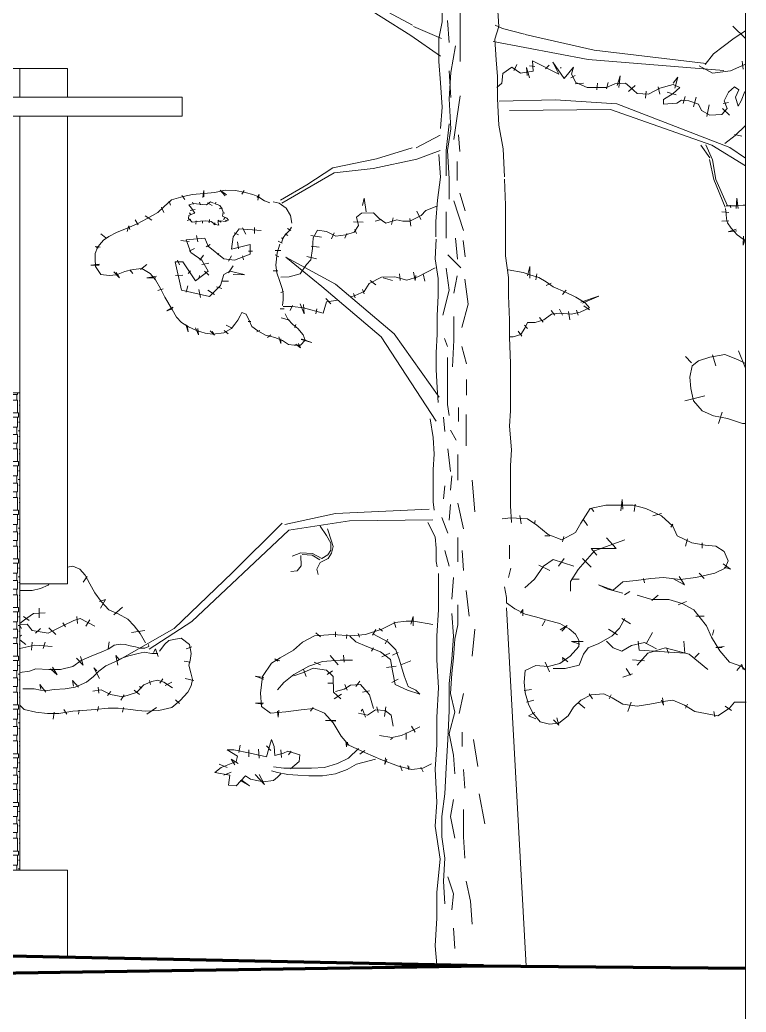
# Model space of a CAD drawing. Header units: metres. Extents: x 0 to 43.1, y 0 to 29.
# Drawn here: x 35.5 to 43.11, y 8.5 to 18.9 of the extents above; entities that cross this region are included whole.
import ezdxf

# ---------------------------------------------------------------- set-up
doc = ezdxf.new("R2010")
doc.units = ezdxf.units.M
for name, color, linetype, lineweight in [('Ceco.NET 56', 253, 'Continuous', 9), ('textures', 253, 'Continuous', 9), ('topography', 132, 'Continuous', 120), ('trees1', 254, 'Continuous', 9), ('walls 1', 5, 'Continuous', 13), ('walls 2', 140, 'Continuous', 20)]:
    doc.layers.add(name, color=color, linetype=linetype, lineweight=lineweight)

# ---------------------------------------------------------------- blocks, each defined once
blk = doc.blocks.new('elevation 1')
at = {"layer": 'textures', "ltscale": 0.3}
h = blk.add_hatch(dxfattribs=at)
h.set_pattern_fill('AR-RSHKE', color=256, scale=0.015, angle=90, style=0)
h.set_pattern_definition([(90, (-311.92538, -426.94432), (-0.18, 0.3825), [0.09, -0.075, 0.105, -0.045, 0.135, -0.06]), (90, (-311.93288, -426.85432), (-0.18, 0.3825), [0.075, -0.285, 0.06, -0.09]), (90, (-311.91413, -426.67432), (-0.18, 0.3825), [0.045, -0.465]), (180, (-311.92538, -426.94432), (-0.18, -0.1275), [0.1725, -0.5475]), (180, (-311.92538, -426.85432), (-0.18, -0.1275), [0.16875, -0.55125]), (180, (-311.92538, -426.77932), (-0.18, -0.1275), [0.1575, -0.5625]), (180, (-311.91413, -426.67432), (-0.18, -0.1275), [0.1725, -0.5475]), (180, (-311.91413, -426.62932), (-0.18, -0.1275), [0.1725, -0.5475]), (180, (-311.92538, -426.49432), (-0.18, -0.1275), [0.165, -0.555])])
h.paths.add_polyline_path([(29.5, 14.986), (29.5, 13.586), (31, 13.586), (31, 13.186), (32.4, 13.186), (32.4, 9.986), (35.5, 9.986), (35.5, 14.986)])
at = {"layer": 'Ceco.NET 56', "ltscale": 0.3}
blk.add_line((43.1, 29), (43.1, 0), dxfattribs=at)
at = {"layer": 'topography', "ltscale": 0.3}
for p, q in [((40.357, 8.983), (30.472, 9.186)), ((20.733, 8.686), (40.357, 8.983)), ((40.357, 8.983), (43.1, 8.958))]:
    blk.add_line(p, q, dxfattribs=at)
at = {"layer": 'trees1'}
for p, q in [((39.594, 18.732), (38.767, 19.255)), ((39.611, 18.839), (39.253, 19.03)), ((39.922, 19.05), (39.922, 18.874)), ((40.504, 19.043), (40.518, 18.824)), ((40.112, 19.002), (40.112, 18.739)), ((39.917, 18.699), (39.622, 18.827)), ((39.922, 18.874), (39.89, 18.699)), ((39.98, 18.887), (39.997, 18.657)), ((40.518, 18.824), (40.474, 18.693)), ((40.556, 18.805), (40.477, 18.839)), ((42.968, 18.83), (43.1, 18.698)), ((39.906, 18.515), (39.594, 18.732)), ((40.112, 18.739), (40.112, 18.46)), ((40.786, 18.746), (40.556, 18.805)), ((41.514, 18.577), (40.793, 18.742)), ((42.98, 18.704), (43.1, 18.779)), ((39.89, 18.699), (39.89, 18.459)), ((40.062, 18.624), (40.013, 18.345)), ((40.456, 18.668), (41.451, 18.48)), ((40.474, 18.693), (40.489, 18.475)), ((42.765, 18.539), (42.866, 18.615)), ((42.866, 18.615), (42.98, 18.704)), ((42.689, 18.438), (41.514, 18.577)), ((42.677, 18.426), (42.765, 18.539)), ((39.89, 18.459), (39.906, 18.235)), ((40.489, 18.475), (40.504, 18.3)), ((40.704, 18.426), (40.673, 18.363)), ((40.679, 18.363), (40.704, 18.426)), ((40.893, 18.407), (40.837, 18.414)), ((41.145, 18.326), (40.868, 18.464)), ((40.868, 18.464), (40.875, 18.357)), ((41.045, 18.42), (41.007, 18.382)), ((41.202, 18.281), (41.082, 18.452)), ((41.082, 18.452), (41.145, 18.326)), ((41.451, 18.48), (42.874, 18.363)), ((42.753, 18.337), (42.614, 18.413)), ((43.094, 18.426), (42.942, 18.362)), ((43.075, 18.377), (43.066, 18.463)), ((43.1, 18.428), (43.094, 18.426)), ((39.997, 18.362), (40.013, 18.083)), ((40.013, 18.345), (39.997, 18.066)), ((40.56, 18.332), (40.547, 18.231)), ((40.654, 18.401), (40.56, 18.332)), ((40.742, 18.338), (40.654, 18.401)), ((40.875, 18.357), (40.742, 18.338)), ((40.837, 18.288), (40.805, 18.395)), ((40.805, 18.395), (40.812, 18.313)), ((41.171, 18.395), (41.164, 18.389)), ((41.297, 18.401), (41.202, 18.281)), ((41.315, 18.313), (41.271, 18.288)), ((41.278, 18.326), (41.297, 18.401)), ((41.322, 18.237), (41.278, 18.326)), ((41.788, 18.307), (41.756, 18.206)), ((41.775, 18.187), (41.788, 18.307)), ((42.942, 18.362), (42.753, 18.337)), ((39.906, 18.235), (39.922, 17.98)), ((40.547, 18.231), (40.497, 18.187)), ((40.504, 18.3), (40.504, 18.067)), ((41.404, 18.231), (41.315, 18.225)), ((41.441, 18.187), (41.322, 18.237)), ((41.542, 18.162), (41.549, 18.231)), ((41.643, 18.174), (41.662, 18.237)), ((41.731, 18.225), (41.643, 18.187)), ((41.845, 18.231), (41.731, 18.225)), ((41.889, 18.193), (41.845, 18.231)), ((41.876, 18.143), (41.945, 18.206)), ((42.342, 18.218), (42.204, 18.181)), ((42.393, 18.294), (42.342, 18.231)), ((42.412, 18.187), (42.342, 18.218)), ((42.361, 18.181), (42.393, 18.294)), ((40.112, 18.099), (40.079, 17.886)), ((41.643, 18.187), (41.441, 18.187)), ((41.964, 18.124), (41.889, 18.193)), ((42.084, 18.117), (41.964, 18.124)), ((42.053, 18.073), (42.059, 18.149)), ((42.204, 18.181), (42.084, 18.117)), ((42.204, 18.117), (42.185, 18.193)), ((42.242, 18.061), (42.342, 18.124)), ((42.279, 18.136), (42.374, 18.111)), ((42.342, 18.124), (42.412, 18.187)), ((42.922, 18.136), (42.878, 18.048)), ((42.985, 18.193), (42.922, 18.136)), ((43.029, 18.162), (42.985, 18.193)), ((42.997, 18.086), (43.029, 18.162)), ((43.092, 18.143), (43.054, 18.048)), ((43.1, 18.127), (43.092, 18.143)), ((39.997, 18.066), (40.013, 17.754)), ((40.504, 18.067), (40.518, 17.79)), ((41.111, 18.056), (40.52, 18.042)), ((41.754, 18.016), (41.111, 18.056)), ((42.936, 17.556), (41.754, 18.016)), ((42.242, 18.01), (42.242, 18.061)), ((42.38, 18.023), (42.242, 18.01)), ((42.431, 18.054), (42.38, 18.023)), ((42.506, 18.048), (42.431, 18.054)), ((42.449, 18.017), (42.468, 18.092)), ((42.607, 18.01), (42.506, 18.048)), ((42.556, 17.985), (42.582, 18.086)), ((42.638, 17.947), (42.607, 18.01)), ((42.695, 17.884), (42.72, 18.004)), ((42.922, 18.029), (42.865, 18.017)), ((42.878, 18.048), (42.909, 17.966)), ((43.023, 17.991), (42.997, 18.086)), ((43.054, 18.048), (43.023, 17.991)), ((39.922, 17.98), (39.906, 17.756)), ((40.079, 17.886), (40.046, 17.64)), ((41.686, 17.957), (40.63, 17.946)), ((42.746, 17.582), (41.686, 17.957)), ((42.727, 17.897), (42.638, 17.947)), ((42.853, 17.903), (42.727, 17.897)), ((42.909, 17.966), (42.853, 17.903)), ((42.934, 17.897), (42.859, 17.966)), ((39.997, 17.804), (39.964, 17.525)), ((40.518, 17.79), (40.562, 17.542)), ((42.991, 17.683), (43.098, 17.783)), ((39.65, 17.553), (39.903, 17.688)), ((40.013, 17.754), (39.98, 17.525)), ((40.096, 17.69), (40.108, 17.517)), ((42.884, 17.601), (42.991, 17.683)), ((42.985, 17.695), (43.06, 17.676)), ((42.726, 17.451), (42.634, 17.583)), ((42.756, 17.43), (42.686, 17.587)), ((43.1, 17.366), (42.746, 17.582)), ((39.608, 17.553), (39.234, 17.44)), ((39.903, 17.526), (39.659, 17.436)), ((39.89, 17.484), (39.906, 17.245)), ((39.964, 17.525), (39.964, 17.262)), ((39.98, 17.525), (39.997, 17.229)), ((40.562, 17.542), (40.576, 17.251)), ((43.1, 17.445), (42.936, 17.556)), ((39.234, 17.44), (38.779, 17.346)), ((39.659, 17.436), (39.199, 17.336)), ((40.079, 17.41), (40.079, 17.213)), ((42.724, 17.432), (42.767, 17.222)), ((42.791, 17.224), (42.756, 17.43)), ((38.793, 17.291), (38.243, 16.975)), ((38.779, 17.346), (38.505, 17.168)), ((39.199, 17.336), (38.793, 17.291)), ((38.505, 17.168), (38.231, 17.007)), ((39.906, 17.245), (39.874, 17.005)), ((39.997, 17.229), (39.997, 17.016)), ((40.575, 17.226), (40.586, 16.955)), ((42.767, 17.222), (42.888, 16.934)), ((42.91, 16.945), (42.791, 17.224)), ((37.197, 17.055), (37.227, 17.014)), ((37.212, 17.045), (37.309, 17.065)), ((37.309, 17.065), (37.426, 17.075)), ((37.426, 17.106), (37.416, 17.034)), ((37.426, 17.039), (37.426, 17.106)), ((37.426, 17.075), (37.543, 17.085)), ((37.543, 17.085), (37.651, 17.111)), ((37.666, 17.06), (37.6, 17.111)), ((37.6, 17.111), (37.651, 17.05)), ((37.651, 17.111), (37.758, 17.106)), ((37.758, 17.106), (37.86, 17.085)), ((37.849, 17.106), (37.824, 17.07)), ((37.86, 17.085), (37.941, 17.065)), ((37.941, 17.065), (37.992, 17.045)), ((38.007, 17.065), (37.987, 17.034)), ((37.992, 17.004), (38.007, 17.065)), ((40.108, 17.08), (40.165, 16.895)), ((37.008, 16.937), (37.09, 17.009)), ((37.079, 16.953), (37.064, 16.994)), ((37.09, 17.009), (37.212, 17.045)), ((37.271, 16.958), (37.323, 16.972)), ((37.299, 16.921), (37.271, 16.958)), ((37.309, 16.984), (37.32, 16.963)), ((37.323, 16.972), (37.409, 16.961)), ((37.381, 16.984), (37.391, 16.958)), ((37.409, 16.961), (37.456, 16.956)), ((37.456, 16.956), (37.496, 16.989)), ((37.465, 16.977), (37.514, 16.951)), ((37.496, 16.989), (37.528, 16.975)), ((37.538, 16.97), (37.596, 16.949)), ((37.554, 16.984), (37.55, 16.963)), ((37.596, 16.949), (37.617, 16.918)), ((37.992, 17.045), (38.064, 16.999)), ((38.064, 16.999), (38.12, 16.978)), ((38.155, 16.988), (38.217, 16.973)), ((38.217, 16.973), (38.288, 16.922)), ((39.106, 17.025), (39.089, 16.949)), ((39.129, 16.885), (39.106, 17.025)), ((39.874, 17.005), (39.858, 16.781)), ((40.046, 16.999), (40.145, 16.688)), ((40.586, 16.955), (40.586, 16.825)), ((42.946, 16.926), (42.938, 16.955)), ((43.004, 16.918), (43.008, 17.025)), ((43.008, 17.025), (43.024, 16.918)), ((43.008, 16.947), (43.074, 16.955)), ((43.074, 16.955), (43.1, 16.953)), ((36.835, 16.815), (36.947, 16.876)), ((36.947, 16.876), (37.008, 16.937)), ((37.008, 16.876), (36.983, 16.932)), ((37.267, 16.813), (37.271, 16.846)), ((37.271, 16.846), (37.302, 16.86)), ((37.292, 16.851), (37.278, 16.874)), ((37.337, 16.909), (37.285, 16.897)), ((37.332, 16.869), (37.299, 16.921)), ((37.302, 16.86), (37.332, 16.869)), ((37.624, 16.921), (37.587, 16.916)), ((37.617, 16.918), (37.629, 16.881)), ((37.629, 16.881), (37.622, 16.839)), ((37.648, 16.869), (37.627, 16.872)), ((38.288, 16.922), (38.334, 16.846)), ((38.334, 16.846), (38.349, 16.764)), ((39.077, 16.868), (39.025, 16.827)), ((39.205, 16.874), (39.077, 16.868)), ((39.263, 16.815), (39.205, 16.874)), ((39.659, 16.891), (39.7, 16.804)), ((39.752, 16.897), (39.705, 16.844)), ((39.868, 16.943), (39.752, 16.897)), ((39.964, 16.885), (39.964, 16.606)), ((42.925, 16.876), (42.851, 16.885)), ((42.896, 16.86), (42.892, 16.918)), ((42.896, 16.947), (43.008, 16.947)), ((42.901, 16.81), (42.896, 16.86)), ((36.626, 16.713), (36.728, 16.759)), ((36.738, 16.749), (36.707, 16.8)), ((36.728, 16.759), (36.835, 16.815)), ((36.881, 16.795), (36.814, 16.84)), ((37.29, 16.806), (37.253, 16.792)), ((37.306, 16.776), (37.267, 16.813)), ((37.391, 16.785), (37.306, 16.776)), ((37.346, 16.788), (37.344, 16.755)), ((37.449, 16.79), (37.391, 16.785)), ((37.412, 16.79), (37.412, 16.764)), ((37.503, 16.781), (37.449, 16.79)), ((37.486, 16.802), (37.484, 16.767)), ((37.545, 16.752), (37.503, 16.781)), ((37.545, 16.767), (37.531, 16.748)), ((37.585, 16.745), (37.545, 16.752)), ((37.608, 16.774), (37.573, 16.797)), ((37.606, 16.79), (37.575, 16.778)), ((37.575, 16.778), (37.585, 16.745)), ((37.65, 16.783), (37.606, 16.79)), ((37.622, 16.839), (37.669, 16.816)), ((37.652, 16.825), (37.634, 16.804)), ((37.687, 16.795), (37.65, 16.783)), ((37.673, 16.785), (37.655, 16.797)), ((37.669, 16.816), (37.687, 16.795)), ((39.095, 16.775), (38.996, 16.78)), ((39.025, 16.827), (39.048, 16.74)), ((39.287, 16.804), (39.223, 16.786)), ((39.333, 16.763), (39.263, 16.815)), ((39.449, 16.798), (39.333, 16.763)), ((39.409, 16.821), (39.391, 16.751)), ((39.513, 16.786), (39.449, 16.798)), ((39.583, 16.786), (39.513, 16.786)), ((39.705, 16.844), (39.583, 16.786)), ((39.583, 16.815), (39.595, 16.734)), ((39.858, 16.781), (39.858, 16.621)), ((40.586, 16.825), (40.586, 16.598)), ((42.925, 16.79), (42.851, 16.786)), ((42.913, 16.769), (42.901, 16.81)), ((42.95, 16.711), (42.913, 16.769)), ((36.401, 16.611), (36.35, 16.652)), ((36.432, 16.626), (36.513, 16.667)), ((36.513, 16.667), (36.626, 16.713)), ((36.641, 16.738), (36.626, 16.677)), ((36.651, 16.698), (36.641, 16.738)), ((37.799, 16.704), (37.733, 16.622)), ((37.79, 16.643), (37.744, 16.662)), ((38.029, 16.688), (37.799, 16.704)), ((37.833, 16.716), (37.868, 16.65)), ((37.957, 16.72), (37.957, 16.658)), ((38.283, 16.647), (38.257, 16.611)), ((38.308, 16.636), (38.278, 16.652)), ((38.324, 16.687), (38.283, 16.647)), ((38.339, 16.687), (38.303, 16.708)), ((38.344, 16.723), (38.324, 16.687)), ((38.617, 16.693), (38.571, 16.612)), ((38.711, 16.676), (38.617, 16.693)), ((38.809, 16.629), (38.711, 16.676)), ((38.792, 16.664), (38.763, 16.6)), ((38.914, 16.641), (38.809, 16.629)), ((38.926, 16.658), (38.903, 16.606)), ((39.001, 16.67), (38.914, 16.641)), ((39.048, 16.74), (39.001, 16.67)), ((39.025, 16.658), (39.007, 16.699)), ((42.917, 16.674), (43.004, 16.703)), ((43.008, 16.686), (42.917, 16.674)), ((43.012, 16.641), (42.95, 16.711)), ((43.074, 16.596), (43.012, 16.641)), ((36.315, 16.509), (36.335, 16.539)), ((36.335, 16.539), (36.376, 16.585)), ((36.376, 16.585), (36.432, 16.626)), ((37.274, 16.573), (37.188, 16.584)), ((37.438, 16.606), (37.241, 16.589)), ((37.241, 16.589), (37.29, 16.458)), ((37.351, 16.635), (37.363, 16.569)), ((37.471, 16.523), (37.438, 16.606)), ((37.495, 16.542), (37.452, 16.518)), ((37.733, 16.622), (37.717, 16.491)), ((37.717, 16.491), (37.914, 16.54)), ((37.779, 16.569), (37.79, 16.495)), ((37.914, 16.54), (37.914, 16.441)), ((38.222, 16.544), (38.196, 16.453)), ((38.247, 16.555), (38.206, 16.575)), ((38.257, 16.611), (38.242, 16.56)), ((38.257, 16.601), (38.242, 16.611)), ((38.658, 16.617), (38.548, 16.635)), ((38.571, 16.612), (38.565, 16.501)), ((39.861, 16.598), (39.85, 16.392)), ((40.062, 16.607), (40.085, 16.388)), ((40.142, 16.584), (40.165, 16.411)), ((40.586, 16.598), (40.586, 16.424)), ((43.074, 16.534), (43.078, 16.629)), ((43.095, 16.6), (43.074, 16.534)), ((43.1, 16.587), (43.074, 16.596)), ((36.289, 16.447), (36.315, 16.509)), ((36.289, 16.391), (36.289, 16.447)), ((36.34, 16.514), (36.294, 16.519)), ((36.294, 16.519), (36.32, 16.504)), ((37.328, 16.499), (37.274, 16.472)), ((37.29, 16.458), (37.405, 16.376)), ((37.425, 16.429), (37.386, 16.378)), ((37.635, 16.392), (37.471, 16.523)), ((37.584, 16.448), (37.569, 16.437)), ((37.914, 16.441), (37.75, 16.376)), ((37.938, 16.472), (37.895, 16.472)), ((38.232, 16.478), (38.176, 16.478)), ((38.211, 16.412), (38.176, 16.432)), ((38.196, 16.453), (38.181, 16.325)), ((38.565, 16.501), (38.548, 16.379)), ((38.635, 16.513), (38.553, 16.524)), ((39.981, 16.434), (40.119, 16.296)), ((36.335, 16.335), (36.243, 16.325)), ((36.243, 16.325), (36.33, 16.325)), ((36.294, 16.31), (36.289, 16.391)), ((36.763, 16.279), (36.83, 16.33)), ((37.208, 16.359), (37.126, 16.359)), ((37.126, 16.359), (37.192, 16.064)), ((37.153, 16.378), (37.173, 16.328)), ((37.34, 16.162), (37.208, 16.359)), ((37.405, 16.376), (37.471, 16.261)), ((37.48, 16.344), (37.406, 16.332)), ((37.75, 16.376), (37.635, 16.392)), ((37.716, 16.421), (37.685, 16.367)), ((37.833, 16.421), (37.841, 16.382)), ((38.181, 16.325), (38.191, 16.243)), ((38.805, 16.124), (38.285, 16.408)), ((38.285, 16.408), (38.664, 16.101)), ((38.501, 16.332), (38.437, 16.233)), ((38.548, 16.379), (38.501, 16.332)), ((38.606, 16.39), (38.507, 16.414)), ((39.85, 16.392), (39.882, 16.186)), ((40.586, 16.424), (40.619, 16.197)), ((36.35, 16.228), (36.294, 16.31)), ((36.437, 16.218), (36.35, 16.228)), ((36.513, 16.223), (36.437, 16.218)), ((36.483, 16.254), (36.544, 16.192)), ((36.544, 16.192), (36.508, 16.248)), ((36.6, 16.259), (36.513, 16.223)), ((36.687, 16.279), (36.6, 16.259)), ((36.651, 16.274), (36.682, 16.238)), ((36.779, 16.289), (36.687, 16.279)), ((36.865, 16.238), (36.779, 16.289)), ((36.921, 16.172), (36.865, 16.238)), ((37.289, 16.266), (37.262, 16.239)), ((37.471, 16.261), (37.34, 16.162)), ((37.433, 16.262), (37.48, 16.219)), ((37.602, 16.113), (37.635, 16.228)), ((37.635, 16.228), (37.7, 16.261)), ((37.685, 16.243), (37.736, 16.316)), ((37.7, 16.261), (37.848, 16.228)), ((37.852, 16.223), (37.736, 16.227)), ((38.201, 16.264), (38.155, 16.264)), ((38.191, 16.243), (38.222, 16.152)), ((38.437, 16.233), (38.321, 16.204)), ((39.478, 16.233), (39.484, 16.163)), ((39.641, 16.163), (39.624, 16.251)), ((39.851, 16.297), (39.67, 16.204)), ((39.723, 16.233), (39.74, 16.157)), ((39.964, 16.294), (39.997, 16.064)), ((40.615, 16.276), (40.771, 16.247)), ((40.771, 16.247), (40.84, 16.224)), ((40.817, 16.213), (40.84, 16.311)), ((40.84, 16.311), (40.84, 16.19)), ((40.84, 16.224), (40.937, 16.196)), ((40.914, 16.235), (40.904, 16.171)), ((36.932, 16.208), (36.83, 16.192)), ((36.83, 16.192), (36.926, 16.192)), ((36.972, 16.08), (36.921, 16.172)), ((37.208, 16.219), (37.13, 16.215)), ((37.383, 16.215), (37.379, 16.196)), ((37.615, 16.157), (37.685, 16.157)), ((38.222, 16.152), (38.252, 16.07)), ((38.321, 16.204), (38.234, 16.198)), ((39.42, 15.604), (38.805, 16.124)), ((39.159, 16.134), (39.106, 16.047)), ((39.287, 16.198), (39.159, 16.134)), ((39.17, 16.163), (39.228, 16.117)), ((39.426, 16.204), (39.287, 16.198)), ((39.304, 16.192), (39.403, 16.163)), ((39.554, 16.169), (39.426, 16.204)), ((39.67, 16.204), (39.554, 16.169)), ((39.647, 16.216), (39.641, 16.163)), ((39.882, 16.186), (39.882, 16.002)), ((40.079, 16.212), (40.046, 16.031)), ((40.161, 16.179), (40.194, 15.916)), ((40.619, 16.197), (40.619, 16.002)), ((40.937, 16.196), (41.012, 16.15)), ((41.065, 16.137), (41.011, 16.112)), ((41.012, 16.15), (41.087, 16.098)), ((37.003, 16.075), (36.947, 16.06)), ((37.018, 15.988), (36.972, 16.08)), ((37.192, 16.064), (37.487, 15.998)), ((37.258, 16.107), (37.243, 16.041)), ((37.375, 16.068), (37.394, 15.986)), ((37.468, 16.064), (37.538, 16.017)), ((37.487, 15.998), (37.602, 16.113)), ((37.561, 16.099), (37.615, 16.079)), ((38.262, 16.049), (38.232, 16.039)), ((38.252, 16.07), (38.257, 16.024)), ((38.257, 16.024), (38.257, 15.963)), ((38.664, 16.101), (39.286, 15.572)), ((38.996, 16.029), (39.013, 15.983)), ((39.106, 16.047), (39.013, 16.006)), ((39.089, 16.07), (39.106, 16.023)), ((39.997, 16.064), (39.931, 15.801)), ((41.087, 16.098), (41.214, 16.04)), ((41.222, 16.063), (41.182, 16.019)), ((41.214, 16.04), (41.323, 15.988)), ((37.095, 15.861), (37.018, 15.988)), ((38.257, 15.963), (38.252, 15.901)), ((38.478, 15.814), (38.437, 15.919)), ((38.472, 15.913), (38.478, 15.814)), ((38.711, 15.942), (38.676, 15.82)), ((38.705, 15.977), (38.757, 15.919)), ((38.833, 15.959), (38.711, 15.942)), ((39.013, 16.006), (38.967, 15.994)), ((39.882, 16.002), (39.872, 15.796)), ((40.194, 15.916), (40.128, 15.67)), ((40.619, 16.002), (40.629, 15.753)), ((41.323, 15.988), (41.421, 15.931)), ((41.375, 15.936), (41.559, 16)), ((41.564, 16), (41.393, 15.927)), ((41.421, 15.931), (41.467, 15.879)), ((37.105, 15.886), (37.039, 15.845)), ((37.039, 15.845), (37.1, 15.866)), ((37.141, 15.779), (37.095, 15.861)), ((37.824, 15.83), (37.809, 15.794)), ((37.87, 15.81), (37.824, 15.83)), ((37.905, 15.738), (37.87, 15.81)), ((38.267, 15.866), (38.227, 15.866)), ((38.356, 15.89), (38.257, 15.89)), ((38.278, 15.815), (38.308, 15.759)), ((38.356, 15.901), (38.332, 15.849)), ((38.472, 15.878), (38.356, 15.89)), ((38.676, 15.82), (38.472, 15.878)), ((38.612, 15.866), (38.6, 15.814)), ((41.07, 15.81), (40.989, 15.752)), ((41.104, 15.799), (41.065, 15.848)), ((41.151, 15.821), (41.07, 15.81)), ((41.277, 15.81), (41.151, 15.821)), ((41.182, 15.799), (41.153, 15.863)), ((41.248, 15.838), (41.26, 15.752)), ((41.369, 15.833), (41.277, 15.81)), ((41.349, 15.799), (41.329, 15.853)), ((41.467, 15.879), (41.369, 15.833)), ((41.466, 15.858), (41.407, 15.897)), ((37.192, 15.723), (37.141, 15.779)), ((37.268, 15.677), (37.192, 15.723)), ((37.238, 15.702), (37.263, 15.626)), ((37.753, 15.708), (37.717, 15.662)), ((37.783, 15.748), (37.753, 15.708)), ((37.809, 15.794), (37.783, 15.748)), ((37.921, 15.733), (37.89, 15.733)), ((37.931, 15.682), (37.905, 15.738)), ((38.324, 15.748), (38.237, 15.774)), ((38.308, 15.759), (38.359, 15.702)), ((38.359, 15.702), (38.41, 15.662)), ((38.38, 15.667), (38.39, 15.702)), ((39.872, 15.796), (39.872, 15.601)), ((40.046, 15.785), (40.046, 15.539)), ((40.629, 15.753), (40.629, 15.568)), ((40.817, 15.723), (40.788, 15.666)), ((40.897, 15.723), (40.817, 15.723)), ((40.989, 15.752), (40.897, 15.723)), ((40.982, 15.726), (40.943, 15.775)), ((37.263, 15.626), (37.253, 15.692)), ((37.35, 15.641), (37.268, 15.677)), ((37.34, 15.667), (37.37, 15.595)), ((37.441, 15.611), (37.35, 15.641)), ((37.37, 15.595), (37.365, 15.662)), ((37.523, 15.6), (37.441, 15.611)), ((37.492, 15.636), (37.538, 15.59)), ((37.538, 15.59), (37.513, 15.631)), ((37.635, 15.616), (37.523, 15.6)), ((37.717, 15.662), (37.635, 15.616)), ((37.64, 15.641), (37.681, 15.605)), ((37.661, 15.697), (37.717, 15.667)), ((37.992, 15.636), (37.931, 15.682)), ((38.013, 15.641), (37.982, 15.626)), ((38.074, 15.59), (37.992, 15.636)), ((38.41, 15.662), (38.466, 15.595)), ((39.893, 14.942), (39.42, 15.604)), ((39.872, 15.601), (39.861, 15.406)), ((40.757, 15.579), (40.718, 15.633)), ((40.788, 15.666), (40.748, 15.597)), ((40.816, 15.662), (40.786, 15.697)), ((38.12, 15.58), (38.074, 15.59)), ((38.13, 15.595), (38.094, 15.565)), ((38.171, 15.565), (38.12, 15.58)), ((38.252, 15.534), (38.171, 15.565)), ((38.211, 15.575), (38.232, 15.503)), ((38.232, 15.503), (38.232, 15.554)), ((38.313, 15.493), (38.252, 15.534)), ((38.375, 15.488), (38.313, 15.493)), ((38.441, 15.457), (38.39, 15.498)), ((38.42, 15.503), (38.441, 15.457)), ((38.487, 15.539), (38.441, 15.488)), ((38.558, 15.514), (38.446, 15.544)), ((38.451, 15.549), (38.456, 15.549)), ((38.456, 15.549), (38.558, 15.514)), ((38.466, 15.595), (38.487, 15.539)), ((39.286, 15.572), (39.861, 14.689)), ((39.948, 15.555), (39.98, 15.473)), ((40.046, 15.539), (40.03, 15.26)), ((40.667, 15.573), (40.627, 15.573)), ((40.629, 15.568), (40.64, 15.298)), ((40.748, 15.597), (40.667, 15.573)), ((38.441, 15.488), (38.375, 15.488)), ((39.861, 15.406), (39.861, 15.233)), ((40.128, 15.473), (40.177, 15.292)), ((43.028, 15.428), (43.1, 15.247)), ((39.98, 15.358), (39.98, 14.866)), ((40.64, 15.298), (40.64, 15.059)), ((42.533, 15.301), (42.472, 15.367)), ((42.542, 15.27), (42.608, 15.323)), ((42.608, 15.323), (42.726, 15.362)), ((42.726, 15.362), (42.883, 15.388)), ((42.753, 15.384), (42.791, 15.269)), ((42.883, 15.388), (43.015, 15.336)), ((43.015, 15.336), (43.1, 15.293)), ((39.861, 15.233), (39.872, 15.038)), ((42.516, 15.152), (42.542, 15.27)), ((40.177, 15.128), (40.177, 14.964)), ((42.529, 15.034), (42.516, 15.152)), ((39.872, 15.038), (39.882, 14.886)), ((40.64, 15.059), (40.64, 14.799)), ((42.555, 14.902), (42.529, 15.034)), ((42.463, 14.902), (42.673, 14.955)), ((42.647, 14.797), (42.555, 14.902)), ((39.98, 14.866), (39.997, 14.751)), ((40.095, 14.833), (40.095, 14.685)), ((40.64, 14.799), (40.629, 14.637)), ((42.765, 14.745), (42.647, 14.797)), ((42.855, 14.783), (42.817, 14.667)), ((39.796, 14.713), (39.828, 14.518)), ((39.936, 14.731), (39.951, 14.581)), ((40.176, 14.761), (40.176, 14.431)), ((42.91, 14.718), (42.765, 14.745)), ((43.067, 14.666), (42.91, 14.718)), ((43.1, 14.666), (43.067, 14.666)), ((40.011, 14.596), (40.071, 14.491)), ((40.629, 14.637), (40.651, 14.388)), ((39.828, 14.518), (39.839, 14.344)), ((39.981, 14.401), (40.011, 14.161)), ((40.651, 14.388), (40.64, 14.225)), ((39.839, 14.344), (39.828, 14.182)), ((40.086, 14.341), (40.086, 14.071)), ((39.828, 14.182), (39.828, 13.954)), ((40.64, 14.225), (40.64, 14.019)), ((40.026, 14.116), (40.011, 13.966)), ((40.236, 14.071), (40.266, 13.741)), ((39.828, 13.954), (39.828, 13.846)), ((39.951, 14.011), (39.936, 13.876)), ((40.64, 14.019), (40.64, 13.803)), ((39.828, 13.846), (39.839, 13.759)), ((40.086, 13.831), (40.146, 13.561)), ((41.808, 13.87), (41.794, 13.749)), ((41.814, 13.769), (41.808, 13.87)), ((38.807, 13.722), (39.788, 13.768)), ((40.011, 13.816), (39.996, 13.651)), ((40.64, 13.803), (40.651, 13.629)), ((41.474, 13.776), (41.375, 13.622)), ((41.638, 13.809), (41.474, 13.776)), ((41.513, 13.742), (41.486, 13.776)), ((41.781, 13.809), (41.638, 13.809)), ((41.923, 13.809), (41.781, 13.809)), ((42.055, 13.776), (41.923, 13.809)), ((41.934, 13.743), (41.945, 13.819)), ((42.219, 13.699), (42.055, 13.776)), ((38.248, 13.621), (37.724, 13.1)), ((38.275, 13.608), (38.807, 13.722)), ((38.952, 13.645), (38.319, 13.549)), ((39.824, 13.655), (38.952, 13.645)), ((39.774, 13.629), (39.85, 13.478)), ((39.921, 13.681), (39.981, 13.516)), ((40.641, 13.677), (40.553, 13.666)), ((40.816, 13.666), (40.641, 13.677)), ((40.736, 13.702), (40.749, 13.615)), ((40.915, 13.6), (40.816, 13.666)), ((40.897, 13.649), (40.89, 13.615)), ((41.375, 13.622), (41.32, 13.523)), ((41.399, 13.662), (41.446, 13.595)), ((42.219, 13.721), (42.131, 13.699)), ((42.34, 13.589), (42.219, 13.699)), ((38.319, 13.549), (37.303, 12.59)), ((38.646, 13.589), (38.712, 13.492)), ((38.722, 13.561), (38.764, 13.431)), ((41.035, 13.501), (40.915, 13.6)), ((41.32, 13.523), (41.178, 13.447)), ((42.34, 13.611), (42.318, 13.578)), ((42.383, 13.49), (42.34, 13.589)), ((38.712, 13.492), (38.756, 13.413)), ((38.764, 13.431), (38.782, 13.378)), ((39.85, 13.478), (39.861, 13.358)), ((40.086, 13.471), (40.086, 13.216)), ((41.051, 13.488), (40.997, 13.488)), ((41.178, 13.447), (41.035, 13.501)), ((41.198, 13.481), (41.185, 13.427)), ((41.838, 13.445), (41.519, 13.331)), ((41.645, 13.468), (41.747, 13.354)), ((42.537, 13.414), (42.383, 13.49)), ((42.493, 13.458), (42.471, 13.381)), ((42.679, 13.392), (42.537, 13.414)), ((42.646, 13.414), (42.646, 13.359)), ((38.443, 13.312), (38.351, 13.277)), ((38.566, 13.303), (38.443, 13.312)), ((38.756, 13.338), (38.725, 13.29)), ((38.756, 13.413), (38.756, 13.338)), ((38.782, 13.378), (38.764, 13.307)), ((39.861, 13.358), (39.861, 13.218)), ((39.951, 13.336), (39.996, 13.171)), ((40.131, 13.336), (40.146, 13.126)), ((40.63, 13.392), (40.63, 13.249)), ((41.519, 13.331), (41.348, 13.137)), ((41.747, 13.354), (41.485, 13.354)), ((41.485, 13.354), (41.542, 13.285)), ((42.789, 13.381), (42.679, 13.392)), ((42.877, 13.326), (42.789, 13.381)), ((42.92, 13.227), (42.877, 13.326)), ((38.443, 13.281), (38.447, 13.175)), ((38.562, 13.285), (38.456, 13.294)), ((38.641, 13.237), (38.562, 13.285)), ((38.663, 13.25), (38.566, 13.303)), ((38.646, 13.21), (38.61, 13.14)), ((38.729, 13.25), (38.646, 13.21)), ((38.725, 13.29), (38.663, 13.25)), ((38.764, 13.307), (38.729, 13.25)), ((39.861, 13.218), (39.872, 13.163)), ((41.086, 13.239), (40.983, 13.171)), ((41.302, 13.171), (41.086, 13.239)), ((41.2, 13.251), (41.143, 13.171)), ((41.394, 13.251), (41.485, 13.16)), ((42.888, 13.15), (42.92, 13.227)), ((36.056, 13.17), (36, 13.16)), ((36.13, 13.139), (36.056, 13.17)), ((36.186, 13.077), (36.13, 13.139)), ((38.403, 13.122), (38.337, 13.114)), ((38.447, 13.175), (38.403, 13.122)), ((38.61, 13.14), (38.624, 13.083)), ((40.641, 13.15), (40.619, 13.052)), ((40.983, 13.171), (40.892, 13.034)), ((40.937, 13.182), (41.051, 13.125)), ((41.348, 13.137), (41.268, 13.011)), ((42.778, 13.096), (42.888, 13.15)), ((42.866, 13.194), (42.942, 13.139)), ((42.942, 13.139), (42.877, 13.161)), ((36.204, 13.062), (36.164, 13.002)), ((36.235, 12.985), (36.186, 13.077)), ((37.724, 13.1), (37.118, 12.518)), ((39.886, 13.095), (39.886, 12.714)), ((40.041, 13.051), (40.026, 12.826)), ((40.892, 13.034), (40.789, 12.943)), ((41.268, 13.011), (41.268, 12.909)), ((41.359, 13.034), (41.279, 13.034)), ((41.715, 12.92), (41.814, 13.008)), ((41.814, 13.008), (41.956, 13.019)), ((41.956, 13.019), (42.109, 13.041)), ((42.033, 13.041), (42.044, 12.997)), ((42.109, 13.041), (42.241, 13.052)), ((42.241, 13.052), (42.416, 13.03)), ((42.46, 12.975), (42.34, 13.041)), ((42.405, 13.063), (42.46, 12.975)), ((42.416, 13.03), (42.581, 13.052)), ((42.581, 13.052), (42.778, 13.096)), ((42.614, 13.096), (42.668, 13.041)), ((35.513, 12.917), (35.5, 12.916)), ((35.63, 12.917), (35.513, 12.917)), ((35.717, 12.935), (35.63, 12.917)), ((35.797, 12.972), (35.717, 12.935)), ((35.806, 12.986), (35.797, 12.972)), ((36.284, 12.892), (36.235, 12.985)), ((40.176, 12.916), (40.206, 12.646)), ((40.575, 12.953), (40.597, 12.843)), ((41.66, 12.931), (41.561, 12.975)), ((41.561, 12.975), (41.715, 12.92)), ((41.814, 12.887), (41.66, 12.931)), ((41.888, 12.905), (41.834, 12.871)), ((36.352, 12.799), (36.284, 12.892)), ((36.396, 12.82), (36.335, 12.8)), ((36.345, 12.729), (36.396, 12.82)), ((36.432, 12.713), (36.352, 12.799)), ((40.597, 12.843), (40.597, 12.788)), ((42.12, 12.821), (41.967, 12.865)), ((42.186, 12.865), (42.12, 12.81)), ((42.296, 12.821), (42.12, 12.821)), ((42.438, 12.778), (42.296, 12.821)), ((42.482, 12.799), (42.394, 12.767)), ((35.701, 12.731), (35.701, 12.629)), ((36.531, 12.67), (36.432, 12.713)), ((36.577, 12.74), (36.486, 12.659)), ((39.886, 12.714), (39.868, 12.442)), ((40.086, 12.766), (40.086, 12.556)), ((40.597, 12.788), (40.685, 12.723)), ((40.804, 8.979), (40.598, 12.734)), ((40.685, 12.723), (40.794, 12.668)), ((40.769, 12.717), (40.743, 12.677)), ((40.769, 12.65), (40.769, 12.717)), ((42.559, 12.712), (42.438, 12.778)), ((42.69, 12.547), (42.559, 12.712)), ((35.548, 12.607), (35.5, 12.569)), ((35.54, 12.644), (35.599, 12.6)), ((35.643, 12.673), (35.548, 12.607)), ((35.767, 12.68), (35.643, 12.673)), ((36.067, 12.6), (35.957, 12.548)), ((36.133, 12.622), (36.067, 12.6)), ((36.096, 12.644), (36.103, 12.57)), ((36.286, 12.541), (36.133, 12.622)), ((36.235, 12.607), (36.191, 12.541)), ((36.63, 12.614), (36.531, 12.67)), ((36.698, 12.546), (36.63, 12.614)), ((37.303, 12.59), (36.853, 12.302)), ((39.419, 12.587), (39.439, 12.527)), ((39.547, 12.593), (39.431, 12.581)), ((39.628, 12.593), (39.547, 12.593)), ((39.621, 12.642), (39.595, 12.562)), ((39.621, 12.547), (39.621, 12.642)), ((39.824, 12.558), (39.628, 12.593)), ((40.026, 12.676), (40.041, 12.436)), ((40.794, 12.668), (40.915, 12.635)), ((40.915, 12.635), (41.035, 12.602)), ((40.97, 12.547), (41.002, 12.602)), ((41.035, 12.602), (41.156, 12.569)), ((41.838, 12.623), (41.781, 12.52)), ((41.895, 12.566), (41.804, 12.623)), ((42.668, 12.646), (42.581, 12.646)), ((35.577, 12.563), (35.5, 12.559)), ((35.5, 12.548), (35.518, 12.519)), ((35.628, 12.497), (35.577, 12.563)), ((35.796, 12.468), (35.628, 12.497)), ((35.716, 12.519), (35.665, 12.468)), ((35.957, 12.548), (35.796, 12.468)), ((35.804, 12.526), (35.877, 12.453)), ((35.95, 12.578), (35.979, 12.534)), ((37.118, 12.518), (36.524, 12.177)), ((36.809, 12.497), (36.668, 12.477)), ((36.759, 12.466), (36.698, 12.546)), ((38.806, 12.481), (38.806, 12.431)), ((39.292, 12.512), (39.119, 12.454)), ((39.193, 12.446), (39.228, 12.506)), ((39.299, 12.491), (39.263, 12.516)), ((39.431, 12.581), (39.292, 12.512)), ((40.086, 12.556), (40.056, 12.406)), ((40.266, 12.511), (40.236, 12.226)), ((41.156, 12.569), (41.255, 12.514)), ((41.158, 12.502), (41.232, 12.549)), ((41.232, 12.549), (41.178, 12.489)), ((41.255, 12.514), (41.32, 12.459)), ((41.667, 12.509), (41.759, 12.452)), ((41.781, 12.52), (41.702, 12.441)), ((42.745, 12.427), (42.69, 12.547)), ((42.767, 12.503), (42.756, 12.448)), ((35.518, 12.446), (35.5, 12.433)), ((35.562, 12.351), (35.5, 12.4)), ((36.436, 12.376), (36.426, 12.306)), ((36.815, 12.367), (36.759, 12.466)), ((37.018, 12.355), (37.062, 12.392)), ((37.062, 12.392), (37.129, 12.404)), ((37.129, 12.404), (37.191, 12.417)), ((37.191, 12.417), (37.277, 12.349)), ((38.587, 12.442), (38.459, 12.373)), ((38.783, 12.454), (38.587, 12.442)), ((38.599, 12.471), (38.65, 12.431)), ((38.968, 12.442), (38.783, 12.454)), ((38.926, 12.456), (38.921, 12.411)), ((39.019, 12.376), (38.958, 12.438)), ((39.119, 12.454), (38.968, 12.442)), ((39.135, 12.329), (39.019, 12.376)), ((39.057, 12.426), (39.042, 12.466)), ((39.204, 12.459), (39.354, 12.376)), ((39.354, 12.404), (39.327, 12.356)), ((39.354, 12.376), (39.437, 12.294)), ((39.868, 12.442), (39.868, 12.188)), ((40.041, 12.436), (40.026, 12.196)), ((40.056, 12.406), (40.041, 12.211)), ((41.399, 12.382), (41.278, 12.382)), ((41.278, 12.382), (41.366, 12.355)), ((41.32, 12.459), (41.353, 12.394)), ((41.353, 12.394), (41.353, 12.328)), ((41.702, 12.441), (41.565, 12.361)), ((41.713, 12.315), (41.645, 12.384)), ((41.975, 12.384), (41.987, 12.292)), ((42.061, 12.356), (42.125, 12.475)), ((42.466, 12.258), (42.454, 12.384)), ((42.833, 12.284), (42.745, 12.427)), ((35.657, 12.343), (35.5, 12.309)), ((35.628, 12.373), (35.621, 12.292)), ((35.84, 12.329), (35.657, 12.343)), ((35.767, 12.373), (35.745, 12.307)), ((36.352, 12.268), (36.432, 12.305)), ((36.432, 12.305), (36.488, 12.343)), ((36.488, 12.343), (36.55, 12.355)), ((36.55, 12.355), (36.605, 12.349)), ((36.605, 12.349), (36.654, 12.336)), ((36.654, 12.336), (36.71, 12.324)), ((36.71, 12.324), (36.759, 12.312)), ((36.759, 12.312), (36.809, 12.312)), ((36.809, 12.312), (36.852, 12.33)), ((36.852, 12.33), (36.846, 12.349)), ((36.92, 12.306), (36.9, 12.265)), ((36.95, 12.225), (36.92, 12.306)), ((36.963, 12.281), (37.018, 12.355)), ((37.243, 12.306), (37.303, 12.326)), ((37.277, 12.349), (37.296, 12.256)), ((38.367, 12.292), (38.228, 12.211)), ((38.459, 12.373), (38.367, 12.292)), ((39.279, 12.274), (39.135, 12.329)), ((39.204, 12.315), (39.183, 12.281)), ((39.382, 12.192), (39.279, 12.274)), ((39.437, 12.294), (39.478, 12.185)), ((41.353, 12.328), (41.265, 12.229)), ((41.451, 12.315), (41.405, 12.247)), ((41.565, 12.361), (41.451, 12.315)), ((41.804, 12.281), (41.713, 12.315)), ((41.907, 12.338), (41.804, 12.281)), ((42.044, 12.372), (41.907, 12.338)), ((41.987, 12.292), (42.466, 12.258)), ((42.169, 12.304), (42.044, 12.372)), ((42.26, 12.315), (42.078, 12.258)), ((42.511, 12.247), (42.26, 12.315)), ((42.272, 12.315), (42.295, 12.258)), ((42.877, 12.328), (42.789, 12.317)), ((42.789, 12.317), (42.855, 12.317)), ((42.931, 12.163), (42.833, 12.284)), ((36.056, 12.12), (36.142, 12.182)), ((36.093, 12.205), (36.164, 12.134)), ((36.164, 12.134), (36.134, 12.225)), ((36.142, 12.182), (36.253, 12.231)), ((36.253, 12.231), (36.352, 12.268)), ((36.488, 12.163), (36.568, 12.207)), ((36.537, 12.195), (36.507, 12.235)), ((36.507, 12.235), (36.527, 12.134)), ((36.568, 12.207), (36.642, 12.231)), ((36.642, 12.231), (36.741, 12.256)), ((36.741, 12.256), (36.802, 12.268)), ((36.802, 12.268), (36.883, 12.256)), ((36.883, 12.256), (36.944, 12.256)), ((37.222, 12.175), (37.283, 12.164)), ((37.284, 12.182), (37.271, 12.133)), ((37.296, 12.256), (37.284, 12.182)), ((38.228, 12.211), (38.135, 12.153)), ((38.222, 12.179), (38.172, 12.199)), ((38.172, 12.199), (38.202, 12.174)), ((38.67, 12.171), (38.526, 12.123)), ((38.855, 12.185), (38.67, 12.171)), ((38.752, 12.233), (38.834, 12.137)), ((38.985, 12.185), (38.855, 12.185)), ((38.889, 12.239), (38.896, 12.164)), ((39.375, 12.26), (39.293, 12.219)), ((39.402, 12.075), (39.382, 12.192)), ((39.464, 12.267), (39.402, 12.239)), ((39.478, 12.185), (39.526, 12.02)), ((39.594, 12.178), (39.491, 12.137)), ((39.868, 12.188), (39.886, 11.897)), ((40.026, 12.196), (39.996, 11.941)), ((40.041, 12.211), (40.026, 12.046)), ((41.265, 12.229), (41.156, 12.152)), ((41.238, 12.167), (41.185, 12.214)), ((41.185, 12.214), (41.191, 12.174)), ((41.405, 12.247), (41.359, 12.132)), ((42.044, 12.178), (41.918, 12.19)), ((42.078, 12.258), (41.964, 12.132)), ((42.705, 12.087), (42.511, 12.247)), ((42.614, 12.258), (42.568, 12.212)), ((35.5, 12.055), (35.6, 12.071)), ((35.6, 12.071), (35.667, 12.096)), ((35.667, 12.096), (35.803, 12.089)), ((35.803, 12.089), (35.926, 12.089)), ((35.821, 12.094), (35.892, 12.033)), ((35.892, 12.033), (35.841, 12.114)), ((35.926, 12.089), (36.056, 12.12)), ((36.272, 12.015), (36.327, 12.071)), ((36.305, 12.074), (36.275, 12.104)), ((36.275, 12.104), (36.335, 11.993)), ((36.327, 12.071), (36.401, 12.126)), ((36.401, 12.126), (36.488, 12.163)), ((37.271, 12.133), (37.29, 12.052)), ((38.135, 12.153), (38.043, 12.014)), ((38.526, 12.123), (38.369, 12.034)), ((38.574, 12.102), (38.472, 12.055)), ((38.499, 12.013), (38.472, 12.089)), ((38.711, 12.082), (38.574, 12.102)), ((38.581, 12.164), (38.65, 12.137)), ((38.78, 12.013), (38.711, 12.082)), ((38.773, 12.075), (38.718, 12.034)), ((39.443, 12.123), (39.341, 12.109)), ((39.43, 11.931), (39.402, 12.075)), ((40.794, 12.076), (40.783, 11.955)), ((40.904, 12.13), (40.794, 12.076)), ((41.035, 12.119), (40.904, 12.13)), ((41.002, 12.163), (41.046, 12.065)), ((41.156, 12.152), (41.035, 12.119)), ((41.211, 12.098), (41.086, 12.098)), ((41.359, 12.132), (41.211, 12.098)), ((41.895, 12.03), (41.85, 12.098)), ((43.063, 12.119), (42.931, 12.163)), ((43.008, 12.076), (43.063, 12.141)), ((43.063, 12.141), (43.074, 12.087)), ((43.1, 12.082), (43.063, 12.119)), ((36.113, 11.902), (36.053, 11.973)), ((36.053, 11.973), (36.063, 11.912)), ((36.198, 11.954), (36.272, 12.015)), ((36.883, 11.961), (36.798, 11.926)), ((36.858, 11.971), (36.868, 11.931)), ((36.943, 11.976), (36.883, 11.961)), ((37.008, 11.956), (36.943, 11.976)), ((36.998, 11.991), (36.968, 11.946)), ((37.323, 11.973), (37.232, 11.993)), ((37.29, 12.052), (37.308, 11.984)), ((37.308, 11.984), (37.296, 11.917)), ((38.056, 12.003), (37.965, 12.018)), ((37.965, 12.018), (38.056, 11.988)), ((38.043, 12.014), (38.02, 11.84)), ((38.369, 12.034), (38.266, 11.952)), ((38.472, 12.055), (38.369, 12.02)), ((38.786, 11.849), (38.78, 12.013)), ((39.06, 11.966), (39.019, 11.911)), ((39.464, 11.986), (39.396, 11.952)), ((39.526, 12.02), (39.567, 11.911)), ((40.026, 12.046), (40.011, 11.836)), ((41.918, 12.041), (41.816, 12.007)), ((35.532, 11.886), (35.563, 11.886)), ((35.563, 11.886), (35.649, 11.886)), ((35.649, 11.886), (35.717, 11.873)), ((35.771, 11.852), (35.71, 11.932)), ((35.71, 11.932), (35.72, 11.882)), ((35.717, 11.873), (35.791, 11.867)), ((35.791, 11.867), (35.859, 11.879)), ((35.859, 11.879), (35.976, 11.886)), ((35.976, 11.886), (36.081, 11.904)), ((36.081, 11.904), (36.198, 11.954)), ((36.353, 11.876), (36.264, 11.861)), ((36.319, 11.901), (36.328, 11.841)), ((36.448, 11.826), (36.353, 11.876)), ((36.453, 11.856), (36.418, 11.816)), ((36.753, 11.826), (36.698, 11.871)), ((36.798, 11.926), (36.723, 11.846)), ((36.753, 11.911), (36.778, 11.891)), ((37.098, 11.896), (37.008, 11.956)), ((37.093, 11.956), (37.023, 11.921)), ((37.296, 11.917), (37.259, 11.849)), ((38.266, 11.952), (38.198, 11.876)), ((38.786, 11.945), (38.725, 11.945)), ((38.896, 11.883), (38.807, 11.856)), ((38.964, 11.924), (38.896, 11.883)), ((38.903, 11.931), (38.93, 11.87)), ((39.067, 11.931), (38.964, 11.924)), ((39.163, 11.822), (39.067, 11.931)), ((39.163, 11.863), (39.088, 11.849)), ((39.56, 11.87), (39.43, 11.931)), ((39.69, 11.829), (39.56, 11.87)), ((39.567, 11.911), (39.649, 11.87)), ((39.649, 11.87), (39.69, 11.829)), ((39.886, 11.897), (39.868, 11.589)), ((39.996, 11.941), (39.996, 11.656)), ((40.783, 11.955), (40.794, 11.845)), ((40.86, 11.878), (40.783, 11.867)), ((36.578, 11.801), (36.448, 11.826)), ((36.593, 11.821), (36.558, 11.766)), ((36.723, 11.846), (36.578, 11.801)), ((37.179, 11.762), (37.092, 11.688)), ((37.132, 11.771), (37.172, 11.731)), ((37.259, 11.849), (37.179, 11.762)), ((38.02, 11.84), (38.031, 11.701)), ((38.862, 11.781), (38.786, 11.849)), ((38.869, 11.829), (38.793, 11.781)), ((39.204, 11.678), (39.163, 11.822)), ((40.011, 11.836), (40.056, 11.641)), ((40.146, 11.836), (40.101, 11.626)), ((40.794, 11.845), (40.827, 11.725)), ((40.882, 11.768), (40.805, 11.747)), ((41.298, 11.692), (41.375, 11.768)), ((41.375, 11.768), (41.485, 11.823)), ((41.463, 11.834), (41.496, 11.779)), ((41.485, 11.823), (41.616, 11.834)), ((41.616, 11.834), (41.704, 11.79)), ((41.693, 11.823), (41.671, 11.779)), ((41.704, 11.79), (41.814, 11.725)), ((42.098, 11.725), (42.263, 11.757)), ((42.241, 11.714), (42.219, 11.768)), ((42.23, 11.79), (42.241, 11.714)), ((42.263, 11.757), (42.34, 11.768)), ((42.34, 11.768), (42.46, 11.714)), ((35.544, 11.67), (35.5, 11.713)), ((35.667, 11.639), (35.544, 11.67)), ((36.056, 11.651), (35.908, 11.626)), ((35.962, 11.67), (35.992, 11.62)), ((36.161, 11.657), (36.056, 11.651)), ((36.123, 11.66), (36.113, 11.62)), ((36.29, 11.67), (36.161, 11.657)), ((36.426, 11.682), (36.29, 11.67)), ((36.325, 11.7), (36.315, 11.65)), ((36.531, 11.682), (36.426, 11.682)), ((36.661, 11.67), (36.531, 11.682)), ((36.587, 11.69), (36.577, 11.64)), ((36.735, 11.657), (36.661, 11.67)), ((36.821, 11.651), (36.735, 11.657)), ((36.957, 11.657), (36.821, 11.651)), ((36.93, 11.69), (36.829, 11.62)), ((37.092, 11.688), (36.957, 11.657)), ((38.051, 11.736), (37.97, 11.736)), ((37.97, 11.736), (38.041, 11.726)), ((38.031, 11.701), (38.124, 11.632)), ((38.197, 11.65), (38.207, 11.59)), ((38.207, 11.59), (38.212, 11.661)), ((38.286, 11.643), (38.448, 11.666)), ((38.448, 11.666), (38.575, 11.678)), ((38.574, 11.691), (38.544, 11.65)), ((38.575, 11.678), (38.691, 11.632)), ((39.088, 11.671), (39.074, 11.65)), ((39.122, 11.589), (39.088, 11.671)), ((39.224, 11.664), (39.142, 11.609)), ((39.327, 11.657), (39.224, 11.664)), ((39.238, 11.698), (39.252, 11.637)), ((39.32, 11.596), (39.334, 11.698)), ((39.389, 11.609), (39.327, 11.657)), ((39.996, 11.656), (39.981, 11.356)), ((40.827, 11.725), (40.871, 11.637)), ((41.244, 11.604), (41.298, 11.692)), ((41.353, 11.736), (41.419, 11.681)), ((41.814, 11.725), (41.967, 11.703)), ((41.901, 11.747), (41.868, 11.648)), ((41.967, 11.703), (42.098, 11.725)), ((42.46, 11.714), (42.57, 11.648)), ((42.493, 11.725), (42.471, 11.681)), ((42.57, 11.648), (42.811, 11.604)), ((42.767, 11.648), (42.778, 11.593)), ((42.811, 11.604), (42.931, 11.681)), ((42.888, 11.703), (42.953, 11.659)), ((42.931, 11.681), (42.986, 11.747)), ((42.986, 11.747), (43.107, 11.747)), ((35.791, 11.626), (35.667, 11.639)), ((35.908, 11.626), (35.791, 11.626)), ((35.861, 11.64), (35.851, 11.569)), ((38.124, 11.632), (38.286, 11.643)), ((38.691, 11.632), (38.783, 11.528)), ((38.811, 11.555), (38.7, 11.555)), ((38.7, 11.555), (38.811, 11.545)), ((39.142, 11.609), (39.047, 11.63)), ((39.409, 11.493), (39.389, 11.609)), ((39.868, 11.589), (39.868, 11.298)), ((40.056, 11.641), (39.996, 11.416)), ((40.893, 11.637), (40.827, 11.604)), ((40.827, 11.604), (40.904, 11.571)), ((40.871, 11.637), (40.948, 11.538)), ((41.145, 11.505), (41.09, 11.56)), ((41.123, 11.582), (41.145, 11.505)), ((41.145, 11.527), (41.244, 11.604)), ((38.783, 11.528), (38.864, 11.389)), ((39.587, 11.438), (39.498, 11.397)), ((39.69, 11.486), (39.587, 11.438)), ((39.601, 11.493), (39.642, 11.431)), ((40.948, 11.538), (41.046, 11.516)), ((41.046, 11.516), (41.145, 11.527)), ((38.136, 11.356), (38.109, 11.26)), ((38.164, 11.281), (38.136, 11.356)), ((38.864, 11.389), (38.945, 11.296)), ((38.916, 11.338), (38.921, 11.278)), ((39.396, 11.376), (39.266, 11.397)), ((39.402, 11.37), (39.382, 11.356)), ((39.498, 11.397), (39.396, 11.376)), ((39.546, 11.424), (39.546, 11.356)), ((39.981, 11.356), (39.966, 11.056)), ((39.996, 11.416), (40.041, 11.191)), ((40.131, 11.431), (40.131, 11.281)), ((40.251, 11.356), (40.296, 11.071)), ((37.74, 11.246), (37.671, 11.246)), ((37.671, 11.246), (37.781, 11.178)), ((37.911, 11.212), (37.74, 11.246)), ((37.794, 11.219), (37.808, 11.294)), ((37.897, 11.171), (37.897, 11.246)), ((38.006, 11.157), (38, 11.253)), ((38.13, 11.239), (38.082, 11.287)), ((38.109, 11.26), (38.082, 11.171)), ((38.171, 11.185), (38.164, 11.281)), ((38.232, 11.246), (38.239, 11.164)), ((38.307, 11.233), (38.26, 11.212)), ((38.431, 11.192), (38.307, 11.233)), ((38.342, 11.233), (38.314, 11.192)), ((38.921, 11.278), (38.931, 11.328)), ((39.047, 11.26), (38.944, 11.157)), ((38.945, 11.296), (39.119, 11.215)), ((39.112, 11.238), (39.062, 11.202)), ((39.868, 11.298), (39.849, 11.044)), ((37.787, 11.102), (37.712, 11.15)), ((37.712, 11.15), (37.753, 11.089)), ((37.781, 11.178), (37.767, 11.123)), ((38.082, 11.171), (37.911, 11.212)), ((38.26, 11.212), (38.171, 11.185)), ((38.424, 11.123), (38.431, 11.192)), ((38.944, 11.157), (38.828, 11.102)), ((39.224, 11.15), (39.026, 11.096)), ((39.119, 11.215), (39.281, 11.145)), ((39.281, 11.145), (39.466, 11.076)), ((39.329, 11.162), (39.324, 11.092)), ((39.324, 11.092), (39.344, 11.147)), ((40.041, 11.191), (40.056, 10.996)), ((37.609, 11.061), (37.541, 11.007)), ((37.671, 11.061), (37.589, 11.096)), ((37.767, 11.123), (37.609, 11.061)), ((38.198, 11.007), (38.136, 11.027)), ((38.266, 11.055), (38.157, 11.068)), ((38.431, 11.055), (38.266, 11.055)), ((38.335, 11.048), (38.424, 11.123)), ((38.554, 11.055), (38.431, 11.055)), ((38.691, 11.061), (38.554, 11.055)), ((38.828, 11.102), (38.691, 11.061)), ((38.93, 11.041), (38.807, 10.993)), ((39.026, 11.096), (38.93, 11.041)), ((39.466, 11.076), (39.605, 11.041)), ((39.485, 11.082), (39.505, 11.026)), ((39.565, 11.082), (39.575, 11.036)), ((39.575, 11.036), (39.575, 11.071)), ((39.605, 11.041), (39.72, 11.053)), ((39.701, 11.066), (39.726, 11.016)), ((39.72, 11.053), (39.813, 11.099)), ((39.849, 11.044), (39.868, 10.699)), ((39.966, 11.056), (39.951, 10.786)), ((40.146, 11.041), (40.161, 10.846)), ((37.541, 11.007), (37.698, 10.979)), ((37.712, 11.013), (37.637, 10.979)), ((37.698, 10.979), (37.685, 10.876)), ((37.767, 10.87), (37.863, 10.972)), ((37.904, 10.87), (37.808, 10.924)), ((37.828, 10.924), (37.904, 10.87)), ((37.863, 10.972), (37.917, 10.938)), ((37.917, 10.938), (38.047, 10.911)), ((38.061, 10.883), (37.965, 10.986)), ((38.006, 10.986), (38.061, 10.883)), ((38.047, 10.911), (38.157, 10.924)), ((38.157, 10.924), (38.198, 10.959)), ((38.307, 10.986), (38.198, 11.007)), ((38.198, 10.959), (38.232, 10.993)), ((38.41, 10.979), (38.307, 10.986)), ((38.526, 10.972), (38.41, 10.979)), ((38.67, 10.972), (38.526, 10.972)), ((38.807, 10.993), (38.67, 10.972)), ((37.685, 10.876), (37.767, 10.87)), ((39.951, 10.786), (39.921, 10.546)), ((40.041, 10.726), (40.011, 10.546)), ((40.311, 10.786), (40.371, 10.471)), ((39.868, 10.699), (39.849, 10.445)), ((40.146, 10.621), (40.146, 10.336)), ((39.921, 10.546), (39.921, 10.336)), ((40.011, 10.546), (40.056, 10.321)), ((39.849, 10.445), (39.904, 10.1)), ((39.921, 10.336), (39.951, 10.111)), ((40.146, 10.336), (40.161, 10.111)), ((39.904, 10.1), (39.868, 9.755)), ((39.951, 10.111), (39.936, 9.871)), ((39.981, 9.916), (40.041, 9.736)), ((39.936, 9.871), (39.951, 9.631)), ((40.176, 9.871), (40.221, 9.661)), ((39.868, 9.755), (39.868, 9.483)), ((40.041, 9.736), (40.026, 9.571)), ((40.221, 9.661), (40.236, 9.421)), ((39.868, 9.483), (39.849, 9.192)), ((40.041, 9.376), (40.056, 9.166)), ((39.849, 9.192), (39.868, 8.993))]:
    blk.add_line(p, q, dxfattribs=at)
at = {"layer": 'walls 1', "ltscale": 0.3}
for p, q in [((15.1, 18.086), (37.2, 18.086)), ((37.2, 18.086), (37.2, 17.886)), ((37.2, 17.886), (15.1, 17.886))]:
    blk.add_line(p, q, dxfattribs=at)
at = {"layer": 'walls 2', "ltscale": 0.3}
for p, q in [((29.5, 18.386), (36, 18.386)), ((35.5, 18.386), (35.5, 18.086)), ((36, 18.386), (36, 18.086)), ((35.5, 17.886), (35.5, 9.986)), ((36, 17.886), (36, 12.986)), ((35.5, 14.986), (27.7, 14.986)), ((36, 12.986), (35.5, 12.986)), ((29.011, 9.986), (36, 9.986)), ((36, 9.986), (36, 9.072))]:
    blk.add_line(p, q, dxfattribs=at)

msp = doc.modelspace()

# ---------------------------------------------------------------- block references
msp.add_blockref('elevation 1', (0, 0))

doc.saveas('drawing.dxf')
